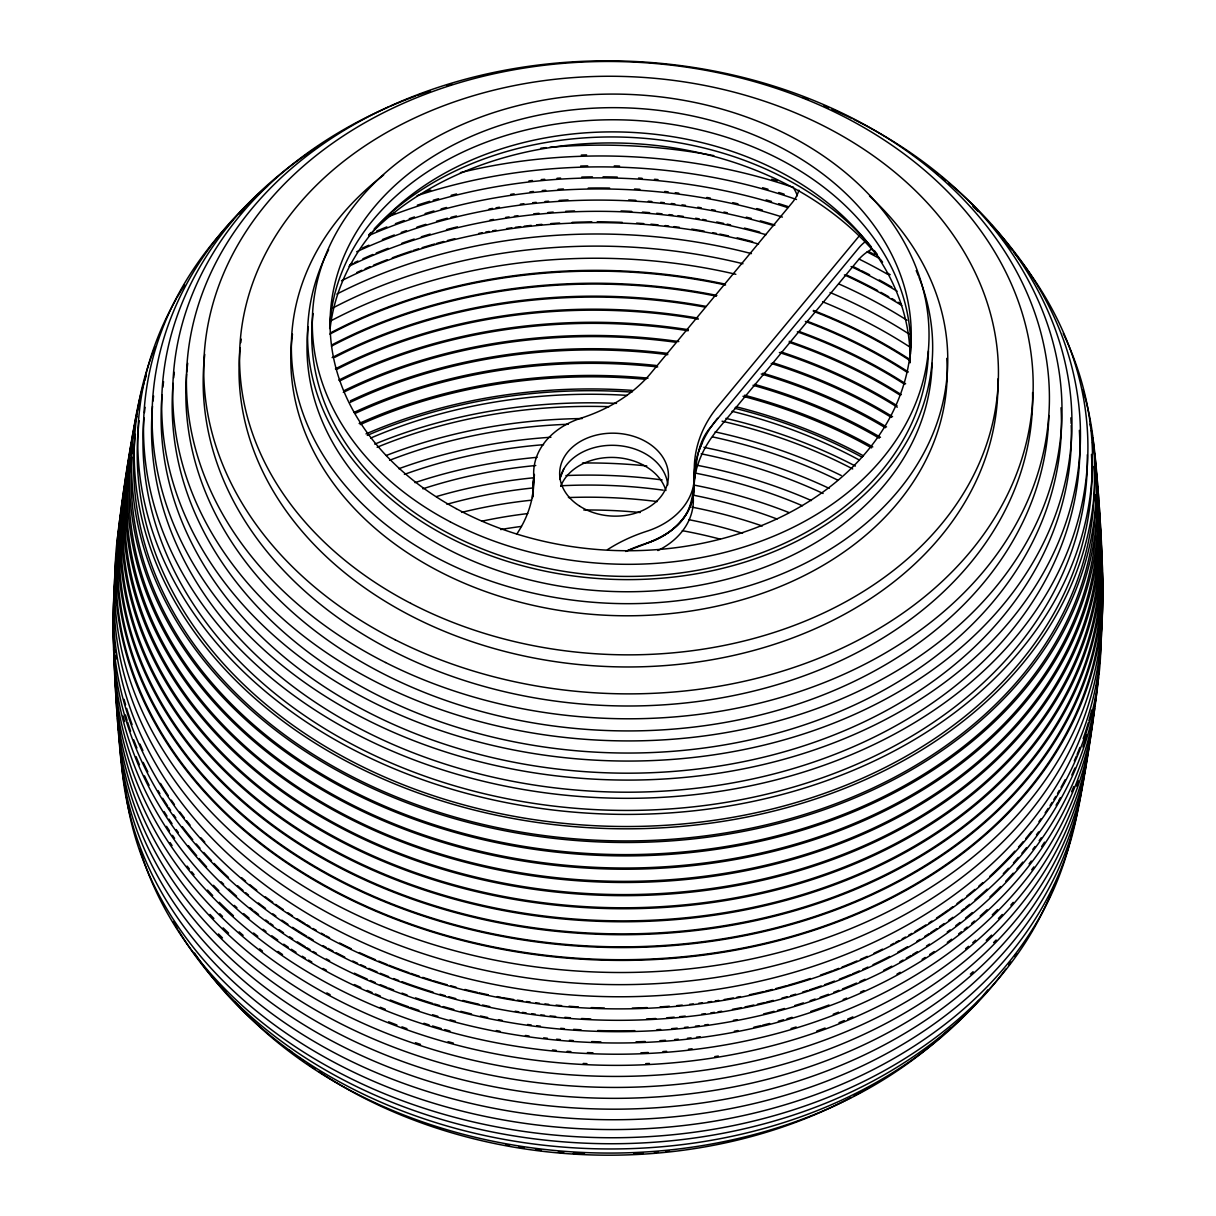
<?xml version="1.0" encoding="UTF-8"?>
<svg xmlns="http://www.w3.org/2000/svg" width="1216" height="1216" viewBox="0 0 1216 1216"><rect width="100%" height="100%" fill="white"/><g stroke="black" fill="none" stroke-linecap="round" stroke-linejoin="round"><path stroke-width="1.5" d="M534.402 475.289L533.155 483.223L533.17 496.417A158.217 120.49 2.6 0 0 533.17 487.555L534.386 474.392M711.816 425.858C689.274 450.27 699.808 484.713 687.435 512.255C675.017 535.314 648.326 542.564 625.769 551.395M560.135 478.177L563.768 469.042M699.018 450.665L702.483 442.107M711.786 425.889L858.754 247.958A52.729 40.158 2.6 0 1 865.99 241.118M859.317 235.843L718.139 406.144A158.217 120.49 2.6 0 0 694.397 473.89A80.423 61.256 2.6 0 1 646.866 531.225A158.217 120.49 2.6 0 0 607.438 549.693M625.662 551.441A158.217 120.49 2.6 0 1 646.319 543.339C671.308 535.83 695.126 513.79 693.85 486.005A158.217 120.49 2.6 0 1 717.592 418.274M1102.35 594.852A494.213 376.352 2.6 0 1 595.825 972.025A494.213 376.352 2.6 0 1 116.098 556.7M116.751 551.046A494.213 376.352 2.6 0 1 117.268 547.124M336.878 294.059A474.848 361.623 2.6 0 1 751.442 253.612M839.162 284.073A474.848 361.623 2.6 0 1 906.984 320.249M1101.985 615.889A494.213 376.352 2.6 0 1 595.126 984.154A494.213 376.352 2.6 0 1 114.775 577.463M115.064 574.013A494.213 376.352 2.6 0 1 116.006 564.756M331.907 308.469A474.848 361.623 2.6 0 1 742.961 263.735M830.072 292.494A474.848 361.623 2.6 0 1 909.522 334.339M1101.179 617.242A494.213 376.352 2.6 0 1 596.889 996.36A494.213 376.352 2.6 0 1 114.851 582.388M329.764 321.434A474.848 361.623 2.6 0 1 735.847 274.284M822.624 301.766A474.848 361.623 2.6 0 1 910.51 347.457M370.652 438.079A455.438 346.834 2.6 0 1 627.334 395.382M732.002 411.297A455.438 346.834 2.6 0 1 859.378 460.074M1078.425 780.87A488.786 372.233 2.6 0 1 1076.616 786.144M1033.843 866.917A488.786 372.233 2.6 0 1 1031.73 869.79M997.53 909.629A488.786 372.233 2.6 0 1 992.286 914.842M838.493 1012.183A488.786 372.233 2.6 0 1 833.203 1014.235M796.161 1026.988A488.786 372.233 2.6 0 1 791.054 1028.523M692.117 1048.785A488.786 372.233 2.6 0 1 688.484 1049.21M666.596 1051.308A488.786 372.233 2.6 0 1 662.933 1051.582M648.25 1052.478A488.786 372.233 2.6 0 1 640.893 1052.798M592.967 1052.798A488.786 372.233 2.6 0 1 587.434 1052.57M570.851 1051.582A488.786 372.233 2.6 0 1 567.173 1051.308M556.153 1050.35A488.786 372.233 2.6 0 1 552.474 1050.001M449.935 1031.001A488.786 372.233 2.6 0 1 444.691 1029.542M441.21 1028.538A488.786 372.233 2.6 0 1 432.546 1025.97M429.111 1024.906A488.786 372.233 2.6 0 1 423.943 1023.264M385.259 1009.265A488.786 372.233 2.6 0 1 380.334 1007.258M282.522 954.545A488.786 372.233 2.6 0 1 278.038 951.429M257.777 936.335A488.786 372.233 2.6 0 1 253.582 932.991M233.411 915.709A488.786 372.233 2.6 0 1 219.275 902.257M212.678 895.508A488.786 372.233 2.6 0 1 207.526 890.051M194.043 874.669A488.786 372.233 2.6 0 1 191.702 871.826M189.392 868.969A488.786 372.233 2.6 0 1 187.112 866.096M172.079 845.561A488.786 372.233 2.6 0 1 170.073 842.566M1092.014 722.304A488.786 372.233 2.6 0 1 588.863 1064.775A488.786 372.233 2.6 0 1 115.581 680.398M343.307 392.388A467.476 355.999 2.6 0 1 676.096 342.319M771.218 363.432A467.476 355.999 2.6 0 1 891.358 417.392M350.421 400.809A467.476 355.999 2.6 0 1 667.554 353.4M762.858 373.19A467.476 355.999 2.6 0 1 886.57 426.953M365.986 433.914A462.399 352.138 2.6 0 1 632.214 390.382M736.166 406.782A462.399 352.138 2.6 0 1 863.466 455.848M360.255 424.582A462.399 352.138 2.6 0 1 645.742 379.301M742.976 396.279A462.399 352.138 2.6 0 1 871.568 447.898M1085.66 761.763A484.348 368.843 2.6 0 1 1085.356 765.107M1084.839 770.138A484.348 368.843 2.6 0 1 589.547 1097.85A484.348 368.843 2.6 0 1 118.621 732.047M118.545 730.36A484.348 368.843 2.6 0 1 118.362 718.565M996.132 939.998A484.348 368.843 2.6 0 1 993.594 942.613M222.467 937.931A484.348 368.843 2.6 0 1 218.485 933.949M359.13 423.472A464.193 353.506 2.6 0 1 648.022 378.13M744.481 395.23A464.193 353.506 2.6 0 1 872.799 446.926M355.072 413.455A464.193 353.506 2.6 0 1 657.704 366.943M753.023 385.274A464.193 353.506 2.6 0 1 879.244 438.186M1087.15 756.474A485.929 370.059 2.6 0 1 590.064 1086.937A485.929 370.059 2.6 0 1 117.511 718.23M991.542 935.134A485.929 370.059 2.6 0 1 986.267 940.272M420.508 1044.392A485.929 370.059 2.6 0 1 415.416 1042.69M228.562 933.082A485.929 370.059 2.6 0 1 223.106 927.854M213.864 918.506A485.929 370.059 2.6 0 1 210.018 914.432M353.947 412.452A465.88 354.783 2.6 0 1 656.306 365.499M754.574 384.362A465.88 354.783 2.6 0 1 880.49 437.319M349.95 402.481A465.88 354.783 2.6 0 1 667.827 354.646M761.246 373.996A465.88 354.783 2.6 0 1 885.339 427.728M1089.673 739.404A487.403 371.184 2.6 0 1 589.456 1075.886A487.403 371.184 2.6 0 1 116.417 699.337M1013.186 902.363A487.403 371.184 2.6 0 1 1010.815 905.099M1002.242 914.508A487.403 371.184 2.6 0 1 998.442 918.49M975.612 940.196A487.403 371.184 2.6 0 1 972.785 942.658M968.498 946.322A487.403 371.184 2.6 0 1 965.595 948.738M852.857 1016.895A487.403 371.184 2.6 0 1 847.704 1019.099M844.238 1020.543A487.403 371.184 2.6 0 1 839.025 1022.671M825.071 1028.037A487.403 371.184 2.6 0 1 816.833 1031.001M718.306 1056.035A487.403 371.184 2.6 0 1 714.734 1056.613M649.405 1063.453A487.403 371.184 2.6 0 1 645.742 1063.635M586.933 1063.635A487.403 371.184 2.6 0 1 583.254 1063.453M453.31 1043.085A487.403 371.184 2.6 0 1 448.081 1041.656M406.95 1028.66A487.403 371.184 2.6 0 1 401.918 1026.836M396.902 1024.982A487.403 371.184 2.6 0 1 388.618 1021.774M330.129 994.673A487.403 371.184 2.6 0 1 326.846 992.894M262.443 951.034A487.403 371.184 2.6 0 1 259.616 948.845M243.124 935.332A487.403 371.184 2.6 0 1 239.142 931.851M222.498 916.408A487.403 371.184 2.6 0 1 219.807 913.748M343.763 390.807A468.95 357.124 2.6 0 1 678.802 341.559M772.89 362.748A468.95 357.124 2.6 0 1 892.574 416.708M339.887 380.882A468.95 357.124 2.6 0 1 688.134 330.752M779.38 352.518A468.95 357.124 2.6 0 1 897.302 407.178M1094.05 706.846A490.063 373.206 2.6 0 1 1093.838 710.25M1093.579 713.655A490.063 373.206 2.6 0 1 593.834 1053.801A490.063 373.206 2.6 0 1 114.927 678.467M114.836 671.642A490.063 373.206 2.6 0 1 114.851 668.238M1073.758 786.539A490.063 373.206 2.6 0 1 1071.6 791.738M1044.559 842.156A490.063 373.206 2.6 0 1 1041.626 846.564M1031.259 861.034A490.063 373.206 2.6 0 1 1029.086 863.877M987.103 909.75A490.063 373.206 2.6 0 1 980.157 916.058M974.472 921.014A490.063 373.206 2.6 0 1 971.584 923.461M967.191 927.094A490.063 373.206 2.6 0 1 964.227 929.495M961.37 931.76A490.063 373.206 2.6 0 1 958.603 933.918M951.596 939.238A490.063 373.206 2.6 0 1 947.325 942.385M934.177 951.55A490.063 373.206 2.6 0 1 929.693 954.514M925.178 957.448A490.063 373.206 2.6 0 1 922.123 959.378M900.22 972.314A490.063 373.206 2.6 0 1 897.013 974.077M863.892 990.614A490.063 373.206 2.6 0 1 860.472 992.165M846.655 998.093A490.063 373.206 2.6 0 1 843.159 999.522M829.023 1005.009A490.063 373.206 2.6 0 1 810.738 1011.454M792.087 1017.306A490.063 373.206 2.6 0 1 786.95 1018.81M783.514 1019.768A490.063 373.206 2.6 0 1 778.331 1021.197M769.652 1023.462A490.063 373.206 2.6 0 1 762.66 1025.179M760.912 1025.59A490.063 373.206 2.6 0 1 753.874 1027.216M737.93 1030.545A490.063 373.206 2.6 0 1 734.373 1031.229M700.158 1036.716A490.063 373.206 2.6 0 1 696.525 1037.172M691.068 1037.841A490.063 373.206 2.6 0 1 687.435 1038.251M678.3 1039.194A490.063 373.206 2.6 0 1 674.637 1039.528M665.471 1040.288A490.063 373.206 2.6 0 1 659.954 1040.683M645.225 1041.489A490.063 373.206 2.6 0 1 636.014 1041.823M600.886 1041.884A490.063 373.206 2.6 0 1 591.645 1041.58M573.162 1040.562A490.063 373.206 2.6 0 1 569.468 1040.303M560.257 1039.543A490.063 373.206 2.6 0 1 556.578 1039.209M547.382 1038.266A490.063 373.206 2.6 0 1 543.704 1037.841M529.051 1035.986A490.063 373.206 2.6 0 1 525.403 1035.47M499.974 1031.244A490.063 373.206 2.6 0 1 496.371 1030.56M455.346 1021.212A490.063 373.206 2.6 0 1 450.087 1019.798M437.851 1016.318A490.063 373.206 2.6 0 1 432.653 1014.752M418.882 1010.344A490.063 373.206 2.6 0 1 410.37 1007.441M408.667 1006.848A490.063 373.206 2.6 0 1 390.214 999.978M380.289 995.995A490.063 373.206 2.6 0 1 375.379 993.943M372.111 992.545A490.063 373.206 2.6 0 1 367.247 990.417M360.818 987.514A490.063 373.206 2.6 0 1 354.434 984.55M326.435 970.292A490.063 373.206 2.6 0 1 323.152 968.468M311.798 961.978A490.063 373.206 2.6 0 1 308.59 960.078M305.414 958.162A490.063 373.206 2.6 0 1 302.252 956.217M296.005 952.28A490.063 373.206 2.6 0 1 291.369 949.27M288.298 947.249A490.063 373.206 2.6 0 1 283.738 944.178M277.734 940.014A490.063 373.206 2.6 0 1 271.822 935.788M265.985 931.471A490.063 373.206 2.6 0 1 263.112 929.298M249.067 918.141A490.063 373.206 2.6 0 1 243.61 913.566M236.922 907.744A490.063 373.206 2.6 0 1 234.293 905.388M218.819 890.705A490.063 373.206 2.6 0 1 213.499 885.309M174.587 838.341A490.063 373.206 2.6 0 1 172.52 835.362M169.495 830.862A490.063 373.206 2.6 0 1 166.531 826.348M338.762 380.167A470.334 358.173 2.6 0 1 688.317 329.703M781.082 351.941A470.334 358.173 2.6 0 1 896.998 405.642M336.513 369.482A470.334 358.173 2.6 0 1 698.303 319.139M789.275 342.38A470.334 358.173 2.6 0 1 900.19 395.2M1095.677 696.494A491.249 374.102 2.6 0 1 1095.16 703.304M1094.658 708.411A491.249 374.102 2.6 0 1 578.679 1041.823A491.249 374.102 2.6 0 1 114.395 649.253M1041.215 837.794A491.249 374.102 2.6 0 1 1039.178 840.712M1034.983 846.503A491.249 374.102 2.6 0 1 1032.84 849.376M1022.762 862.098A491.249 374.102 2.6 0 1 1016.865 869.03M1013.232 873.134A491.249 374.102 2.6 0 1 1005.754 881.235M1000.601 886.54A491.249 374.102 2.6 0 1 989.93 896.937M972.283 912.562A491.249 374.102 2.6 0 1 965.519 918.095M960.002 922.442A491.249 374.102 2.6 0 1 955.806 925.65M950.122 929.875A491.249 374.102 2.6 0 1 947.249 931.958M929.526 944.072A491.249 374.102 2.6 0 1 926.501 946.018M917.274 951.763A491.249 374.102 2.6 0 1 912.593 954.56M911.012 955.487A491.249 374.102 2.6 0 1 906.27 958.223M903.093 960.032A491.249 374.102 2.6 0 1 899.886 961.81M891.784 966.173A491.249 374.102 2.6 0 1 883.561 970.414M865.062 979.275A491.249 374.102 2.6 0 1 859.925 981.57M856.474 983.09A491.249 374.102 2.6 0 1 842.521 988.897M838.994 990.295A491.249 374.102 2.6 0 1 833.674 992.347M828.461 994.308A491.249 374.102 2.6 0 1 820.162 997.287M815.146 999.02A491.249 374.102 2.6 0 1 810.099 1000.722M803.335 1002.896A491.249 374.102 2.6 0 1 794.808 1005.526M784.487 1008.49A491.249 374.102 2.6 0 1 777.571 1010.374M774.09 1011.302A491.249 374.102 2.6 0 1 763.587 1013.916M737.018 1019.646A491.249 374.102 2.6 0 1 733.446 1020.315M708.214 1024.48A491.249 374.102 2.6 0 1 704.581 1024.982M699.124 1025.711A491.249 374.102 2.6 0 1 695.476 1026.167M688.18 1027.018A491.249 374.102 2.6 0 1 684.517 1027.414M677.19 1028.143A491.249 374.102 2.6 0 1 671.688 1028.63M660.638 1029.45A491.249 374.102 2.6 0 1 656.959 1029.694M634.782 1030.651A491.249 374.102 2.6 0 1 597.71 1030.545M581.035 1029.8A491.249 374.102 2.6 0 1 573.633 1029.344M564.391 1028.63A491.249 374.102 2.6 0 1 560.698 1028.31M540.436 1026.182A491.249 374.102 2.6 0 1 536.758 1025.726M531.255 1024.997A491.249 374.102 2.6 0 1 527.592 1024.48M502.086 1020.33A491.249 374.102 2.6 0 1 498.469 1019.662M487.646 1017.503A491.249 374.102 2.6 0 1 480.457 1015.968M471.519 1013.931A491.249 374.102 2.6 0 1 460.849 1011.317M453.781 1009.478A491.249 374.102 2.6 0 1 443.247 1006.559M439.751 1005.541A491.249 374.102 2.6 0 1 434.522 1003.99M432.79 1003.458A491.249 374.102 2.6 0 1 415.568 997.895M407.056 994.946A491.249 374.102 2.6 0 1 401.979 993.107M393.574 989.946A491.249 374.102 2.6 0 1 388.573 988M386.916 987.346A491.249 374.102 2.6 0 1 380.304 984.656M375.379 982.604A491.249 374.102 2.6 0 1 370.47 980.491M367.232 979.062A491.249 374.102 2.6 0 1 354.373 973.18M329.627 960.686A491.249 374.102 2.6 0 1 326.314 958.892M316.479 953.39A491.249 374.102 2.6 0 1 313.257 951.505M310.034 949.605A491.249 374.102 2.6 0 1 306.842 947.69M305.246 946.732A491.249 374.102 2.6 0 1 297.373 941.838M292.706 938.843A491.249 374.102 2.6 0 1 289.621 936.822M283.51 932.718A491.249 374.102 2.6 0 1 278.996 929.602M273.038 925.376A491.249 374.102 2.6 0 1 270.089 923.233M268.63 922.154A491.249 374.102 2.6 0 1 265.726 919.98M258.552 914.493A491.249 374.102 2.6 0 1 254.311 911.149M252.913 910.024A491.249 374.102 2.6 0 1 250.131 907.759M236.588 896.192A491.249 374.102 2.6 0 1 228.76 889.063M223.653 884.23A491.249 374.102 2.6 0 1 221.145 881.798M206.629 866.856A491.249 374.102 2.6 0 1 199.12 858.496M196.688 855.669A491.249 374.102 2.6 0 1 188.404 845.667M178.357 832.55A491.249 374.102 2.6 0 1 176.214 829.586M172.034 823.642A491.249 374.102 2.6 0 1 168.994 819.143M167.002 816.118A491.249 374.102 2.6 0 1 164.099 811.574M149.112 785.308A491.249 374.102 2.6 0 1 144.446 775.838M139.414 764.712A491.249 374.102 2.6 0 1 136.101 756.686M124.503 721.498A491.249 374.102 2.6 0 1 123.12 716.057M335.418 368.843A471.61 359.146 2.6 0 1 697.847 318.075M789.245 341.316A471.61 359.146 2.6 0 1 901.345 394.668M334.765 357.352A471.61 359.146 2.6 0 1 705.462 307.207M797.331 331.831A471.61 359.146 2.6 0 1 904.522 384.226M1097.197 686.143A492.328 374.923 2.6 0 1 593.773 1031.229A492.328 374.923 2.6 0 1 113.696 649.07M1097.744 675.883A492.328 374.923 2.6 0 1 1097.41 682.723M1086.846 734.54A492.328 374.923 2.6 0 1 1082.909 747.004M1074.853 768.071A492.328 374.923 2.6 0 1 1071.813 775.002M1060.428 797.62A492.328 374.923 2.6 0 1 1058.71 800.675M1057.844 802.195A492.328 374.923 2.6 0 1 1056.081 805.22M1038.601 831.911A492.328 374.923 2.6 0 1 1036.473 834.799M1026.532 847.628A492.328 374.923 2.6 0 1 1021.896 853.222M1018.324 857.371A492.328 374.923 2.6 0 1 1013.46 862.858M1008.459 868.27A492.328 374.923 2.6 0 1 1003.322 873.605M987.194 889.17A492.328 374.923 2.6 0 1 974.974 899.886M969.593 904.339A492.328 374.923 2.6 0 1 965.489 907.638M964.121 908.732A492.328 374.923 2.6 0 1 961.339 910.906M952.873 917.305A492.328 374.923 2.6 0 1 948.556 920.436M944.194 923.537A492.328 374.923 2.6 0 1 939.77 926.592M936.791 928.614A492.328 374.923 2.6 0 1 930.787 932.581M929.267 933.554A492.328 374.923 2.6 0 1 924.692 936.472M920.056 939.345A492.328 374.923 2.6 0 1 916.94 941.23M907.486 946.762A492.328 374.923 2.6 0 1 897.849 952.128M889.671 956.445A492.328 374.923 2.6 0 1 872.982 964.714M867.89 967.085A492.328 374.923 2.6 0 1 862.752 969.41M859.302 970.93A492.328 374.923 2.6 0 1 852.37 973.91M850.759 974.578A492.328 374.923 2.6 0 1 839.374 979.169M834.45 981.069A492.328 374.923 2.6 0 1 824.524 984.732M821.18 985.918A492.328 374.923 2.6 0 1 809.4 989.9M807.713 990.447A492.328 374.923 2.6 0 1 802.606 992.074M795.766 994.171A492.328 374.923 2.6 0 1 790.613 995.676M787.162 996.664A492.328 374.923 2.6 0 1 781.964 998.108M773.254 1000.403A492.328 374.923 2.6 0 1 766.247 1002.151M764.484 1002.577A492.328 374.923 2.6 0 1 757.431 1004.218M753.89 1005.009A492.328 374.923 2.6 0 1 744.998 1006.909M741.426 1007.623A492.328 374.923 2.6 0 1 732.473 1009.326M721.666 1011.21A492.328 374.923 2.6 0 1 718.048 1011.788M714.43 1012.35A492.328 374.923 2.6 0 1 710.798 1012.898M705.341 1013.673A492.328 374.923 2.6 0 1 701.693 1014.159M685.246 1016.105A492.328 374.923 2.6 0 1 679.729 1016.652M674.211 1017.169A492.328 374.923 2.6 0 1 666.854 1017.762M655.774 1018.506A492.328 374.923 2.6 0 1 646.517 1018.962M590.824 1018.978A492.328 374.923 2.6 0 1 581.537 1018.506M570.41 1017.762A492.328 374.923 2.6 0 1 564.847 1017.336M555.606 1016.485A492.328 374.923 2.6 0 1 550.058 1015.922M544.525 1015.299A492.328 374.923 2.6 0 1 540.846 1014.874M535.314 1014.174A492.328 374.923 2.6 0 1 531.635 1013.688M526.133 1012.913A492.328 374.923 2.6 0 1 522.47 1012.366M518.822 1011.803A492.328 374.923 2.6 0 1 515.158 1011.226M489.729 1006.544A492.328 374.923 2.6 0 1 482.524 1005.024M478.937 1004.234A492.328 374.923 2.6 0 1 462.855 1000.418M455.757 998.594A492.328 374.923 2.6 0 1 448.704 996.679M445.193 995.706A492.328 374.923 2.6 0 1 439.934 994.186M432.957 992.104A492.328 374.923 2.6 0 1 402.086 981.722M398.696 980.476A492.328 374.923 2.6 0 1 393.665 978.561M388.649 976.615A492.328 374.923 2.6 0 1 380.35 973.256M377.066 971.888A492.328 374.923 2.6 0 1 368.874 968.377M365.636 966.933A492.328 374.923 2.6 0 1 360.787 964.744M357.58 963.254A492.328 374.923 2.6 0 1 352.777 961.005M344.736 957.083A492.328 374.923 2.6 0 1 336.254 952.766M332.91 951.018A492.328 374.923 2.6 0 1 327.91 948.328M326.253 947.431A492.328 374.923 2.6 0 1 322.939 945.607M313.15 940.029A492.328 374.923 2.6 0 1 308.332 937.171M306.736 936.214A492.328 374.923 2.6 0 1 292.57 927.337M287.934 924.297A492.328 374.923 2.6 0 1 281.838 920.162M275.834 915.967A492.328 374.923 2.6 0 1 272.855 913.839M265.529 908.443A492.328 374.923 2.6 0 1 258.339 902.941M248.52 895.052A492.328 374.923 2.6 0 1 245.769 892.757M243.033 890.446A492.328 374.923 2.6 0 1 237.652 885.78M228.471 877.45A492.328 374.923 2.6 0 1 214.122 863.436M211.493 860.7A492.328 374.923 2.6 0 1 203.771 852.416M200.017 848.221A492.328 374.923 2.6 0 1 196.338 843.98M192.721 839.709A492.328 374.923 2.6 0 1 182.354 826.698M175.818 817.851A492.328 374.923 2.6 0 1 173.706 814.872M170.605 810.388A492.328 374.923 2.6 0 1 168.583 807.378M167.58 805.858A492.328 374.923 2.6 0 1 162.716 798.274M159.904 793.668A492.328 374.923 2.6 0 1 158.08 790.598M147.85 771.886A492.328 374.923 2.6 0 1 143.23 762.402M136.922 748.007A492.328 374.923 2.6 0 1 133.745 739.936M130.568 731.166A492.328 374.923 2.6 0 1 127.634 722.182M127.072 720.374A492.328 374.923 2.6 0 1 125.491 714.962M114.79 652.749A492.328 374.923 2.6 0 1 114.578 649.07M332.135 357.61A472.796 360.042 2.6 0 1 705.614 306.31M799.11 331.482A472.796 360.042 2.6 0 1 905.631 383.785M331.512 346.104A472.796 360.042 2.6 0 1 716.361 296.157M805.357 321.45A472.796 360.042 2.6 0 1 907.303 372.385M1099.264 663.799A493.316 375.668 2.6 0 1 1098.717 674.074M1098.458 677.51A493.316 375.668 2.6 0 1 580.792 1019.206A493.316 375.668 2.6 0 1 113.65 619.78M1096.756 684.562A493.316 375.668 2.6 0 1 1096.178 688.226M1091.725 710.007A493.316 375.668 2.6 0 1 1088.867 720.799M1088.35 722.593A493.316 375.668 2.6 0 1 1083.182 738.629M1079.899 747.445A493.316 375.668 2.6 0 1 1077.072 754.452M1076.342 756.2A493.316 375.668 2.6 0 1 1074.275 760.927M1065.201 779.654A493.316 375.668 2.6 0 1 1061.021 787.33M1059.288 790.385A493.316 375.668 2.6 0 1 1057.525 793.425M1055.716 796.45A493.316 375.668 2.6 0 1 1053.877 799.459M1052.007 802.454A493.316 375.668 2.6 0 1 1050.092 805.448M1048.146 808.412A493.316 375.668 2.6 0 1 1045.152 812.85M1041.048 818.702A493.316 375.668 2.6 0 1 1038.95 821.606M1031.32 831.653A493.316 375.668 2.6 0 1 1025.62 838.721M1023.279 841.518A493.316 375.668 2.6 0 1 1018.491 847.05M1014.813 851.17A493.316 375.668 2.6 0 1 989.885 876.265M982.862 882.588A493.316 375.668 2.6 0 1 978.926 886.008M974.928 889.398A493.316 375.668 2.6 0 1 966.766 896.04M962.601 899.308A493.316 375.668 2.6 0 1 956.962 903.61M952.675 906.786A493.316 375.668 2.6 0 1 949.787 908.869M948.328 909.918A493.316 375.668 2.6 0 1 936.502 918.05M931.988 921.029A493.316 375.668 2.6 0 1 928.948 922.99M925.878 924.935A493.316 375.668 2.6 0 1 914.979 931.562M911.818 933.417A493.316 375.668 2.6 0 1 908.641 935.241M905.434 937.065A493.316 375.668 2.6 0 1 902.211 938.843M898.974 940.622A493.316 375.668 2.6 0 1 895.721 942.37M894.079 943.236A493.316 375.668 2.6 0 1 890.796 944.954M882.482 949.149A493.316 375.668 2.6 0 1 874.061 953.222M867.251 956.384A493.316 375.668 2.6 0 1 860.366 959.454M856.885 960.959A493.316 375.668 2.6 0 1 842.034 967.085M838.751 968.362A493.316 375.668 2.6 0 1 833.811 970.246M832.154 970.87A493.316 375.668 2.6 0 1 820.481 975.065M810.358 978.47A493.316 375.668 2.6 0 1 788.074 985.249M786.342 985.735A493.316 375.668 2.6 0 1 775.899 988.547M772.388 989.429A493.316 375.668 2.6 0 1 765.35 991.162M763.587 991.587A493.316 375.668 2.6 0 1 749.39 994.764M740.468 996.573A493.316 375.668 2.6 0 1 736.866 997.272M733.278 997.941A493.316 375.668 2.6 0 1 724.25 999.522M718.823 1000.403A493.316 375.668 2.6 0 1 715.19 1000.966M711.558 1001.513A493.316 375.668 2.6 0 1 707.91 1002.03M702.438 1002.774A493.316 375.668 2.6 0 1 698.79 1003.246M693.287 1003.914A493.316 375.668 2.6 0 1 689.624 1004.325M682.267 1005.1A493.316 375.668 2.6 0 1 676.75 1005.617M669.362 1006.24A493.316 375.668 2.6 0 1 660.121 1006.894M647.155 1007.593A493.316 375.668 2.6 0 1 632.29 1008.064M604.367 1008.034A493.316 375.668 2.6 0 1 591.341 1007.593M578.314 1006.909A493.316 375.668 2.6 0 1 569.027 1006.255M561.61 1005.632A493.316 375.668 2.6 0 1 556.046 1005.115M548.644 1004.34A493.316 375.668 2.6 0 1 544.95 1003.93M539.418 1003.261A493.316 375.668 2.6 0 1 535.724 1002.79M530.206 1002.045A493.316 375.668 2.6 0 1 526.528 1001.528M522.865 1000.981A493.316 375.668 2.6 0 1 517.362 1000.13M513.699 999.537A493.316 375.668 2.6 0 1 502.755 997.622M500.931 997.287A493.316 375.668 2.6 0 1 497.298 996.588M488.239 994.779A493.316 375.668 2.6 0 1 479.226 992.834M477.432 992.423A493.316 375.668 2.6 0 1 464.907 989.459M456.015 987.179A493.316 375.668 2.6 0 1 450.71 985.75M447.184 984.778A493.316 375.668 2.6 0 1 433.154 980.674M431.422 980.126A493.316 375.668 2.6 0 1 422.758 977.375M419.307 976.25A493.316 375.668 2.6 0 1 410.719 973.317M409.017 972.724A493.316 375.668 2.6 0 1 388.77 965.154M387.098 964.486A493.316 375.668 2.6 0 1 378.799 961.111M375.501 959.728A493.316 375.668 2.6 0 1 359.237 952.523M351.226 948.738A493.316 375.668 2.6 0 1 339.659 943.008M329.566 937.718A493.316 375.668 2.6 0 1 326.238 935.91M324.581 935.013A493.316 375.668 2.6 0 1 321.282 933.174M316.373 930.377A493.316 375.668 2.6 0 1 313.12 928.507M309.898 926.592A493.316 375.668 2.6 0 1 306.675 924.677M305.079 923.704A493.316 375.668 2.6 0 1 297.175 918.794M292.494 915.785A493.316 375.668 2.6 0 1 287.858 912.73M283.267 909.629A493.316 375.668 2.6 0 1 275.713 904.385M272.749 902.257A493.316 375.668 2.6 0 1 265.392 896.846M256.774 890.218A493.316 375.668 2.6 0 1 249.736 884.564M245.602 881.129A493.316 375.668 2.6 0 1 241.513 877.648M204.774 842.11A493.316 375.668 2.6 0 1 201.005 837.915M190.076 825.102A493.316 375.668 2.6 0 1 186.595 820.77M184.315 817.866A493.316 375.668 2.6 0 1 179.846 811.999M174.45 804.582A493.316 375.668 2.6 0 1 171.319 800.098M168.264 795.583A493.316 375.668 2.6 0 1 160.497 783.393M142.865 750.515A493.316 375.668 2.6 0 1 139.962 744.116M132.088 724.584A493.316 375.668 2.6 0 1 126.677 708.396M125.598 704.778A493.316 375.668 2.6 0 1 124.078 699.352M116.098 659.087A493.316 375.668 2.6 0 1 115.657 655.394M114.745 646.182A493.316 375.668 2.6 0 1 114.471 642.489M1099.994 642.291A493.316 375.668 2.6 0 1 1099.933 647.824M332.059 344.812A473.875 360.863 2.6 0 1 716.847 295.412M807.15 321.222A473.875 360.863 2.6 0 1 908.367 372.005M329.87 334.126A473.875 360.863 2.6 0 1 725.557 285M813.306 311.235A473.875 360.863 2.6 0 1 910.024 360.605M1100.86 637.974A494.198 376.352 2.6 0 1 586.933 1008.079A494.198 376.352 2.6 0 1 114.942 588.787M330.463 332.895A474.848 361.623 2.6 0 1 724.584 284.012M813.382 310.43A474.848 361.623 2.6 0 1 909.553 359.313M669.408 1151.005A414.899 315.962 2.6 0 1 665.684 1151.43M658.19 1152.175A414.899 315.962 2.6 0 1 654.451 1152.51M643.173 1153.376A414.899 315.962 2.6 0 1 633.749 1153.908M584.562 1154.014A414.899 315.962 2.6 0 1 573.207 1153.406M563.768 1152.722A414.899 315.962 2.6 0 1 558.114 1152.236M541.181 1150.412A414.899 315.962 2.6 0 1 535.557 1149.682M524.339 1148.071A414.899 315.962 2.6 0 1 518.761 1147.159M509.489 1145.533A414.899 315.962 2.6 0 1 505.795 1144.834M869.774 1086.906A431.71 328.761 2.6 0 1 854.194 1095.798M851.002 1097.501A431.71 328.761 2.6 0 1 319.261 1071.904M314.777 1068.879A431.71 328.761 2.6 0 1 307.42 1063.742M304.517 1061.659A431.71 328.761 2.6 0 1 298.786 1057.418M291.779 1052.022A431.71 328.761 2.6 0 1 289.013 1049.834M500.642 529.568A399 303.863 2.6 0 1 521.482 526.406M682.328 530.678A399 303.863 2.6 0 1 720.13 539.114M481.749 521.208A399 303.863 2.6 0 1 527.729 513.578M583.817 510.021A399 303.863 2.6 0 1 640.194 512.529M688.651 519.642A399 303.863 2.6 0 1 742.566 533.307M950.745 1027.733A444.828 338.747 2.6 0 1 943.175 1034.862M940.591 1037.202A444.828 338.747 2.6 0 1 234.855 1001.999M225.75 991.557A444.828 338.747 2.6 0 1 222.467 987.59M436.346 496.584A428.898 326.618 2.6 0 1 533.809 477.766M565.942 475.547A428.898 326.618 2.6 0 1 662.142 479.94M693.47 484.986A428.898 326.618 2.6 0 1 788.85 512.514M422.849 488.817A428.898 326.618 2.6 0 1 535.754 465.515M582.494 463.007A428.898 326.618 2.6 0 1 646.775 465.941M696.494 473.343A428.898 326.618 2.6 0 1 802.454 505.765M1016.515 953.557A464.39 353.643 2.6 0 1 1014.63 956.414M1010.754 962.099A464.39 353.643 2.6 0 1 1008.763 964.911M1005.723 969.106A464.39 353.643 2.6 0 1 583.102 1143.086A464.39 353.643 2.6 0 1 178.676 930.726M177.794 929.252A464.39 353.643 2.6 0 1 173.478 921.789M1054.394 885.096A472.416 359.769 2.6 0 1 1051.308 892.909M1050.67 894.459A472.416 359.769 2.6 0 1 581.202 1136.975A472.416 359.769 2.6 0 1 139.916 849.026M414.96 482.646A439.371 334.598 2.6 0 1 537.122 457.322M697.756 465.409A439.371 334.598 2.6 0 1 811.406 500.566M404.396 474.392A439.371 334.598 2.6 0 1 543.567 444.691M701.146 453.842A439.371 334.598 2.6 0 1 823.095 493.483M398.818 468.722A448.37 341.453 2.6 0 1 550.939 437.243M703.897 447.336A448.37 341.453 2.6 0 1 829.16 488.376M389.606 460.286A448.37 341.453 2.6 0 1 568.282 424.262M712.591 436.909A448.37 341.453 2.6 0 1 837.55 480.031M1072.542 830.604A477.599 363.706 2.6 0 1 1069.548 843.63M1069.122 845.257A477.599 363.706 2.6 0 1 580.458 1128.737A477.599 363.706 2.6 0 1 126.342 796.586M125.886 793.273A477.599 363.706 2.6 0 1 125.278 788.302M374.741 444.129A460.119 350.39 2.6 0 1 616.482 403.393M725.922 418.38A460.119 350.39 2.6 0 1 855.38 466.062M367.293 435.389A460.119 350.39 2.6 0 1 631.955 392.114M734.601 408.226A460.119 350.39 2.6 0 1 862.038 457.186M1083.137 777.115A482.661 367.566 2.6 0 1 1082.787 780.444M1082.407 783.788A482.661 367.566 2.6 0 1 590.155 1108.734A482.661 367.566 2.6 0 1 119.913 747.506M119.685 742.474A482.661 367.566 2.6 0 1 119.502 732.397M973.119 971.706A482.661 367.566 2.6 0 1 970.353 974.153M1092.682 437.608A482.661 367.566 2.6 0 1 589.547 841.442A482.661 367.566 2.6 0 1 144.05 382.751M144.719 380.547A482.661 367.566 2.6 0 1 146.406 375.349M1090.098 424.019A482.661 367.566 2.6 0 1 1090.813 427.439M1091.406 430.434A482.661 367.566 2.6 0 1 1092.424 436.027M368.661 235.007A299.987 228.441 2.6 0 1 370.865 232.53M374.239 228.882A299.987 228.441 2.6 0 1 871.097 246.605M874.274 250.496A299.987 228.441 2.6 0 1 877.329 254.433M997.819 379.027A379.605 289.074 2.6 0 1 607.559 666.55A379.605 289.074 2.6 0 1 240.175 347.989M240.783 342.699A379.605 289.074 2.6 0 1 241.254 339.173M932.079 363.31A312.694 238.138 2.6 0 1 603.47 591.052A312.694 238.138 2.6 0 1 308.165 326.906M919.053 277.446A312.694 238.138 2.6 0 1 608.684 579.166A312.694 238.138 2.6 0 1 328.639 249.736M916.195 270.606A312.694 238.138 2.6 0 1 918.369 275.728M910.252 358.766A290.7 221.373 2.6 0 1 909.948 362.49M329.688 328.518A290.7 221.373 2.6 0 1 629.645 120.141A290.7 221.373 2.6 0 1 910.526 354.114M928.431 351.059A308.499 234.931 2.6 0 1 603.151 575.67A308.499 234.931 2.6 0 1 313.09 313.5M330.129 328.381A290.7 221.373 2.6 0 1 634.858 132.559A290.7 221.373 2.6 0 1 910.085 362.733M869.516 196.08A328.35 250.055 2.6 0 1 840.241 542.807A328.35 250.055 2.6 0 1 383.876 523.047A328.35 250.055 2.6 0 1 383.633 175.028M946.747 358.386A328.35 250.055 2.6 0 1 611.298 615.494A328.35 250.055 2.6 0 1 292.463 334.218M1032.582 392.555A414.899 315.962 2.6 0 1 603.166 705.417A414.899 315.962 2.6 0 1 204.759 354.358M368.737 235.676A307.998 234.551 2.6 0 1 879.457 258.187M880.506 259.51A307.998 234.551 2.6 0 1 882.588 262.154M1048.815 415.553A431.71 328.761 2.6 0 1 600.841 730.269A431.71 328.761 2.6 0 1 186.626 373.966M186.762 372.172A431.71 328.761 2.6 0 1 187.705 363.25M1061.021 407.755A444.828 338.747 2.6 0 1 611.906 752.826A444.828 338.747 2.6 0 1 173.128 383.39M173.66 377.872A444.828 338.747 2.6 0 1 174.329 372.37M853.723 119.381A444.828 338.747 2.6 0 1 952.386 631.119A444.828 338.747 2.6 0 1 276.26 612.818A444.828 338.747 2.6 0 1 388.953 106.81M390.503 106.126A444.828 338.747 2.6 0 1 415.796 96.003M417.407 95.426A444.828 338.747 2.6 0 1 430.403 90.881M446.926 85.667A444.828 338.747 2.6 0 1 451.942 84.208M802.955 97.493A444.828 338.747 2.6 0 1 807.865 99.332M824.007 105.792A444.828 338.747 2.6 0 1 828.78 107.814M831.957 109.197A444.828 338.747 2.6 0 1 852.188 118.621M1079.367 430.373A464.39 353.643 2.6 0 1 611.481 791.996A464.39 353.643 2.6 0 1 152.517 406.296M153.018 401.113A464.39 353.643 2.6 0 1 153.611 395.93M991.116 224.641A464.39 353.643 2.6 0 1 916.666 701.617A464.39 353.643 2.6 0 1 285.258 667.918A464.39 353.643 2.6 0 1 267.52 186.018M972.861 206.462A464.39 353.643 2.6 0 1 978.226 211.569M1014.053 252.609A472.416 359.769 2.6 0 1 917.457 720.89A472.416 359.769 2.6 0 1 293.406 695.187A472.416 359.769 2.6 0 1 232.742 220.43M239.142 213.94A472.416 359.769 2.6 0 1 244.416 208.833M1003.306 240.084A472.416 359.769 2.6 0 1 1011.727 249.797M1087.332 454.738A472.416 359.769 2.6 0 1 602.756 809.962A472.416 359.769 2.6 0 1 143.959 417.863M144.461 412.589A472.416 359.769 2.6 0 1 145.069 407.314M1091.466 454.389A477.599 363.706 2.6 0 1 604.398 826.12A477.599 363.706 2.6 0 1 139.141 420.736M1063.24 333.412A477.599 363.706 2.6 0 1 602.391 813.914A477.599 363.706 2.6 0 1 176.518 298.437M177.384 296.932A477.599 363.706 2.6 0 1 184.634 284.985M356.85 272.49A474.848 361.623 2.6 0 1 361.806 270.256M365.119 268.782A474.848 361.623 2.6 0 1 370.135 266.623M373.494 265.21A474.848 361.623 2.6 0 1 387.114 259.753M392.282 257.807A474.848 361.623 2.6 0 1 411.494 251.058M413.258 250.481A474.848 361.623 2.6 0 1 418.578 248.778M422.134 247.669A474.848 361.623 2.6 0 1 434.705 243.96M436.514 243.458A474.848 361.623 2.6 0 1 443.764 241.482M447.412 240.54A474.848 361.623 2.6 0 1 454.738 238.701M478.815 233.396A474.848 361.623 2.6 0 1 482.266 232.727M485.716 232.074A474.848 361.623 2.6 0 1 489.182 231.435M492.662 230.812A474.848 361.623 2.6 0 1 496.143 230.219M506.601 228.562A474.848 361.623 2.6 0 1 511.86 227.802M515.371 227.316A474.848 361.623 2.6 0 1 520.661 226.632M524.172 226.206A474.848 361.623 2.6 0 1 531.24 225.401M536.545 224.854A474.848 361.623 2.6 0 1 541.865 224.352M550.742 223.607A474.848 361.623 2.6 0 1 559.649 223.014M572.143 222.376A474.848 361.623 2.6 0 1 591.827 221.89M597.193 221.874A474.848 361.623 2.6 0 1 622.288 222.376M636.606 223.121A474.848 361.623 2.6 0 1 643.766 223.607M650.91 224.185A474.848 361.623 2.6 0 1 658.054 224.838M665.167 225.583A474.848 361.623 2.6 0 1 668.724 225.978M674.059 226.617A474.848 361.623 2.6 0 1 679.379 227.316M691.767 229.079A474.848 361.623 2.6 0 1 704.094 231.116M712.85 232.712A474.848 361.623 2.6 0 1 716.346 233.381M719.826 234.08A474.848 361.623 2.6 0 1 728.521 235.904M737.185 237.834A474.848 361.623 2.6 0 1 752.628 241.65M846.458 274.983A474.848 361.623 2.6 0 1 877.663 290.578M880.855 292.326A474.848 361.623 2.6 0 1 888.759 296.765M891.89 298.589A474.848 361.623 2.6 0 1 894.991 300.413M898.077 302.267A474.848 361.623 2.6 0 1 901.147 304.137M1102.334 572.28A494.198 376.352 2.6 0 1 589.137 959.591A494.198 376.352 2.6 0 1 119.7 523.26M120.323 519.87A494.198 376.352 2.6 0 1 121.007 516.481M1101.21 560.257A494.198 376.352 2.6 0 1 1101.909 567.127M341.514 280.759A473.875 360.863 2.6 0 1 758.556 244.021M844.406 274.907A473.875 360.863 2.6 0 1 901.755 305.459M349.767 264.845A473.875 360.863 2.6 0 1 353.02 263.294M354.646 262.534A473.875 360.863 2.6 0 1 357.914 261.014M362.87 258.78A473.875 360.863 2.6 0 1 372.856 254.448M376.215 253.05A473.875 360.863 2.6 0 1 388.117 248.307M401.934 243.215A473.875 360.863 2.6 0 1 414.215 239.05M421.298 236.786A473.875 360.863 2.6 0 1 430.221 234.095M446.485 229.596A473.875 360.863 2.6 0 1 457.444 226.86M489.987 220.035A473.875 360.863 2.6 0 1 493.453 219.427M505.628 217.436A473.875 360.863 2.6 0 1 509.124 216.919M514.368 216.174A473.875 360.863 2.6 0 1 517.879 215.703M533.718 213.834A473.875 360.863 2.6 0 1 539.022 213.302M547.869 212.511A473.875 360.863 2.6 0 1 553.189 212.101M565.638 211.326A473.875 360.863 2.6 0 1 574.56 210.93M621.026 210.93A473.875 360.863 2.6 0 1 631.742 211.417M642.458 212.101A473.875 360.863 2.6 0 1 649.587 212.648M656.716 213.286A473.875 360.863 2.6 0 1 662.051 213.818M669.15 214.609A473.875 360.863 2.6 0 1 672.706 215.019M678.011 215.688A473.875 360.863 2.6 0 1 683.331 216.402M695.658 218.242A473.875 360.863 2.6 0 1 699.185 218.819M702.696 219.412A473.875 360.863 2.6 0 1 706.192 220.02M716.68 221.981A473.875 360.863 2.6 0 1 723.626 223.394M727.107 224.124A473.875 360.863 2.6 0 1 730.558 224.869M744.344 228.076A473.875 360.863 2.6 0 1 759.696 232.058M853.206 266.623A473.875 360.863 2.6 0 1 859.818 269.83M861.46 270.651A473.875 360.863 2.6 0 1 869.607 274.786M879.244 279.923A473.875 360.863 2.6 0 1 891.845 287.052M1102.182 595.642A493.316 375.668 2.6 0 1 591.31 959.014A493.316 375.668 2.6 0 1 117.07 549.769M117.785 542.427A493.316 375.668 2.6 0 1 118.469 536.925M1101.24 551.608A493.316 375.668 2.6 0 1 596.463 947.082A493.316 375.668 2.6 0 1 120.825 512.939M121.448 509.55A493.316 375.668 2.6 0 1 122.086 506.175M349.038 266.198A472.796 360.042 2.6 0 1 766.019 234.703M851.048 266.562A472.796 360.042 2.6 0 1 897.089 291.202M362.322 248.11A472.796 360.042 2.6 0 1 368.95 245.191M382.371 239.598A472.796 360.042 2.6 0 1 394.318 234.977M401.219 232.454A472.796 360.042 2.6 0 1 406.448 230.63M416.966 227.118A472.796 360.042 2.6 0 1 425.828 224.337M436.559 221.19A472.796 360.042 2.6 0 1 447.397 218.257M451.03 217.314A472.796 360.042 2.6 0 1 456.517 215.962M489.075 209.03A472.796 360.042 2.6 0 1 492.541 208.407M495.991 207.814A472.796 360.042 2.6 0 1 499.457 207.222M520.387 204.166A472.796 360.042 2.6 0 1 523.898 203.726M532.684 202.707A472.796 360.042 2.6 0 1 536.195 202.342M545.026 201.506A472.796 360.042 2.6 0 1 548.568 201.218M559.193 200.442A472.796 360.042 2.6 0 1 568.07 199.941M628.687 199.941A472.796 360.042 2.6 0 1 635.816 200.321M648.28 201.202A472.796 360.042 2.6 0 1 651.837 201.506M660.714 202.327A472.796 360.042 2.6 0 1 664.255 202.707M671.338 203.498A472.796 360.042 2.6 0 1 674.88 203.923M681.948 204.85A472.796 360.042 2.6 0 1 685.474 205.337M697.771 207.222A472.796 360.042 2.6 0 1 701.282 207.799M711.755 209.654A472.796 360.042 2.6 0 1 715.236 210.322M723.915 212.055A472.796 360.042 2.6 0 1 727.381 212.785M746.29 217.162A472.796 360.042 2.6 0 1 751.412 218.454M760.319 220.826A472.796 360.042 2.6 0 1 774.896 225.036M887.072 272.886A472.796 360.042 2.6 0 1 890.203 274.679M1101.21 563.251A492.328 374.923 2.6 0 1 605.173 946.626A492.328 374.923 2.6 0 1 118.59 537.715M118.94 534.037A492.328 374.923 2.6 0 1 119.533 528.55M1101.286 544.662A492.328 374.923 2.6 0 1 590.307 933.918A492.328 374.923 2.6 0 1 123.287 495.87M123.956 492.495A492.328 374.923 2.6 0 1 124.67 489.121M1099.796 530.982A492.328 374.923 2.6 0 1 1100.632 537.806M356.653 251.773A471.61 359.146 2.6 0 1 773.391 225.538M859.18 259.145A471.61 359.146 2.6 0 1 887.726 274.36M376.762 231.01A471.61 359.146 2.6 0 1 386.87 226.921M395.413 223.668A471.61 359.146 2.6 0 1 404.031 220.537M409.245 218.728A471.61 359.146 2.6 0 1 414.489 216.965M425.068 213.59A471.61 359.146 2.6 0 1 433.96 210.946M441.134 208.924A471.61 359.146 2.6 0 1 446.546 207.465M510.705 194.362A471.61 359.146 2.6 0 1 514.186 193.861M529.918 191.87A471.61 359.146 2.6 0 1 533.429 191.474M542.214 190.593A471.61 359.146 2.6 0 1 545.741 190.274M558.098 189.331A471.61 359.146 2.6 0 1 563.418 188.997M588.255 188.07A471.61 359.146 2.6 0 1 609.611 188.07M634.524 188.997A471.61 359.146 2.6 0 1 639.859 189.331M664.681 191.474A471.61 359.146 2.6 0 1 668.207 191.854M675.275 192.69A471.61 359.146 2.6 0 1 678.786 193.146M706.83 197.463A471.61 359.146 2.6 0 1 710.311 198.086M732.807 202.662A471.61 359.146 2.6 0 1 737.96 203.832M756.838 208.559A471.61 359.146 2.6 0 1 762.326 210.049M869.47 251.97A471.61 359.146 2.6 0 1 874.289 254.494M1101.24 567.674A491.249 374.102 2.6 0 1 590.079 933.082A491.249 374.102 2.6 0 1 120.946 518.35M121.615 512.878A491.249 374.102 2.6 0 1 122.117 509.23M1099.918 524.035A491.249 374.102 2.6 0 1 589.79 920.907A491.249 374.102 2.6 0 1 127.042 473.799M369.254 235.357A470.334 358.173 2.6 0 1 782.405 217.071M867.099 251.894A470.334 358.173 2.6 0 1 879.761 258.643M389.728 215.004A470.334 358.173 2.6 0 1 394.835 213.058M417.316 205.17A470.334 358.173 2.6 0 1 429.658 201.309M433.215 200.245A470.334 358.173 2.6 0 1 438.566 198.71M451.151 195.32A470.334 358.173 2.6 0 1 456.593 193.952M528.93 180.91A470.334 358.173 2.6 0 1 532.426 180.515M541.196 179.603A470.334 358.173 2.6 0 1 544.707 179.284M557.034 178.296A470.334 358.173 2.6 0 1 560.561 178.068M581.78 177.08A470.334 358.173 2.6 0 1 592.42 176.867M603.06 176.837A470.334 358.173 2.6 0 1 617.272 177.08M638.552 178.053A470.334 358.173 2.6 0 1 642.094 178.296M654.482 179.269A470.334 358.173 2.6 0 1 658.023 179.603M766.095 199.865A470.334 358.173 2.6 0 1 771.537 201.446M778.742 203.619A470.334 358.173 2.6 0 1 787.694 206.477M1100.48 548.203A490.063 373.206 2.6 0 1 600.294 920.466A490.063 373.206 2.6 0 1 121.95 513.623M122.679 506.327A490.063 373.206 2.6 0 1 123.333 500.855M1100.054 539.038A490.063 373.206 2.6 0 1 1100.343 544.54M1100.13 520.478A490.063 373.206 2.6 0 1 590.383 907.896A490.063 373.206 2.6 0 1 126.95 470.242M127.285 468.555A490.063 373.206 2.6 0 1 129.534 458.508M1098.656 506.859A490.063 373.206 2.6 0 1 1099.659 515.371M425.448 191.778A468.95 357.124 2.6 0 1 430.738 190.167M580.655 166.06A468.95 357.124 2.6 0 1 587.723 165.878M614.262 165.923A468.95 357.124 2.6 0 1 619.567 166.06M762.569 187.705A468.95 357.124 2.6 0 1 768.01 189.255M778.802 192.478A468.95 357.124 2.6 0 1 784.168 194.165M388.694 216.6A468.95 357.124 2.6 0 1 787.755 207.632M1099.811 550.711A488.786 372.233 2.6 0 1 586.477 906.71A488.786 372.233 2.6 0 1 124.503 494.304M125.4 487.054A488.786 372.233 2.6 0 1 125.932 483.421M1098.762 501.6A488.786 372.233 2.6 0 1 589.882 894.748A488.786 372.233 2.6 0 1 130.553 449.92M1097.47 491.416A488.786 372.233 2.6 0 1 1098.367 498.21M581.294 155.07A467.476 355.999 2.6 0 1 586.583 154.918M771.658 179.238A467.476 355.999 2.6 0 1 777.039 180.85M417.103 195.685A467.476 355.999 2.6 0 1 796.495 199.5M1095.95 494.806A482.661 367.566 2.6 0 1 600.826 854.134A482.661 367.566 2.6 0 1 131.799 457.125M132.088 453.522A482.661 367.566 2.6 0 1 133.015 444.539M693.834 486.005A80.423 61.256 2.6 0 1 646.319 543.339M533.17 487.555A80.423 61.256 2.6 0 1 534.265 474.878M559.831 478.998A54.416 41.45 2.6 0 1 616.026 445.406A54.416 41.45 2.6 0 1 667.766 484.865M798.912 190.182A52.744 40.158 2.6 0 1 792.163 202.722L650.986 373.038A158.217 120.49 2.6 0 1 581.248 418.091A80.423 61.256 2.6 0 0 533.718 475.426A158.217 120.49 2.6 0 1 516.876 533.93M1095.16 458.614A484.348 368.843 2.6 0 1 588.909 854.848A484.348 368.843 2.6 0 1 139.308 403.347M1092.53 442.396A484.348 368.843 2.6 0 1 1093.184 445.998M1093.807 449.601A484.348 368.843 2.6 0 1 1094.658 455.012M1097.045 503.333A484.348 368.843 2.6 0 1 595.49 867.342A484.348 368.843 2.6 0 1 130.568 458.31M131.48 451.121A484.348 368.843 2.6 0 1 131.997 447.534M871.264 249.447A52.744 40.158 2.6 0 0 858.207 260.087L717.045 430.388A158.217 120.49 2.6 0 0 693.698 483.831M693.211 490.975A158.217 120.49 2.6 0 0 693.287 498.134A80.423 61.256 2.6 0 1 657.932 550.544M532.562 497.861A80.423 61.256 2.6 0 1 533.049 490.595M792.817 186.869A52.744 40.158 2.6 0 1 797.331 195.791M540.846 148.17A464.193 353.506 2.6 0 1 546.258 147.638M549.875 147.318A464.193 353.506 2.6 0 1 713.838 155.618M560.698 486.385A54.416 41.45 2.6 0 1 614.384 457.474A54.416 41.45 2.6 0 1 665.927 490.504M1079.626 797.392A480.609 366.001 2.6 0 1 588.559 1119.252A480.609 366.001 2.6 0 1 121.402 759.605M377.127 447.245A455.438 346.834 2.6 0 1 608.942 406.676M722.046 421.192A455.438 346.834 2.6 0 1 852.705 468.935M386.293 455.468A455.438 346.834 2.6 0 1 582.266 418.547M715.114 431.893A455.438 346.834 2.6 0 1 841.274 475.532M1093.929 466.473A480.609 366.001 2.6 0 1 604.975 840.575A480.609 366.001 2.6 0 1 135.386 434.386M1082.97 389.971A480.609 366.001 2.6 0 1 597.375 828.142A480.609 366.001 2.6 0 1 155.116 346.925M987.848 989.885A455.331 346.758 2.6 0 1 983.47 995.174M978.941 1000.403A455.331 346.758 2.6 0 1 194.56 953.07M446.926 504.29A415.796 316.646 2.6 0 1 532.775 487.981M561.017 485.777A415.796 316.646 2.6 0 1 663.191 490.17M692.998 495.125A415.796 316.646 2.6 0 1 777.07 519.034M461.578 512.407A415.796 316.646 2.6 0 1 531.59 500.171M568.419 497.557A415.796 316.646 2.6 0 1 657.218 501.57M691.858 507.133A415.796 316.646 2.6 0 1 762.295 525.996M1071.235 425.418A455.331 346.758 2.6 0 1 607.529 772.844A455.331 346.758 2.6 0 1 162.093 394.79M162.853 387.266A455.331 346.758 2.6 0 1 163.567 381.626M1070.855 417.848A455.331 346.758 2.6 0 1 1071.159 423.518M948.556 182.856A455.331 346.758 2.6 0 1 923.841 675.974A455.331 346.758 2.6 0 1 276.655 638.05A455.331 346.758 2.6 0 1 319.094 145.981M935.469 172.429A455.331 346.758 2.6 0 1 938.433 174.709M941.351 177.019A455.331 346.758 2.6 0 1 945.698 180.515M1097.577 502.74A485.929 370.059 2.6 0 1 604.413 881.038A485.929 370.059 2.6 0 1 128.242 472.112M128.881 466.701A485.929 370.059 2.6 0 1 129.352 463.083M1096.194 470.729A485.929 370.059 2.6 0 1 592.207 868.376A485.929 370.059 2.6 0 1 135.66 421.146M136.086 419.49A485.929 370.059 2.6 0 1 136.937 416.191M1095.221 463.995A485.929 370.059 2.6 0 1 1095.966 469.042M1098.793 520.311A487.403 371.184 2.6 0 1 603.835 894.277A487.403 371.184 2.6 0 1 125.704 489.562M126.221 484.12A487.403 371.184 2.6 0 1 126.844 478.678M1097.546 486.157A487.403 371.184 2.6 0 1 588.27 881.448A487.403 371.184 2.6 0 1 134.079 431.376M1096.391 477.706A487.403 371.184 2.6 0 1 1097.121 482.767M460.408 172.626A465.88 354.783 2.6 0 1 792.938 187.279M410.734 603.334A379.605 289.074 2.6 0 0 997.819 389.378A379.605 289.074 2.6 0 0 448.476 103.953A379.605 289.074 2.6 0 0 410.734 603.334M456.122 508.607A290.7 221.373 2.6 0 0 910.343 352.047A290.7 221.373 2.6 0 0 495.52 126.935A290.7 221.373 2.6 0 0 456.122 508.607M450.346 521.892A308.499 234.931 2.6 0 0 928.446 349.509A308.499 234.931 2.6 0 0 483.193 116.189A308.499 234.931 2.6 0 0 450.346 521.892M395.154 639.783A414.899 315.962 2.6 0 0 1032.764 399.79A414.899 315.962 2.6 0 0 427.47 93.45A414.899 315.962 2.6 0 0 395.154 639.783M385.563 662.522A431.71 328.761 2.6 0 0 1048.982 412.817A431.71 328.761 2.6 0 0 419.186 94.073A431.71 328.761 2.6 0 0 385.563 662.522M579.546 506.054A54.416 41.45 2.6 0 0 667.721 482.433A54.416 41.45 2.6 0 0 594.898 435.48A54.416 41.45 2.6 0 0 579.546 506.054"/></g></svg>
